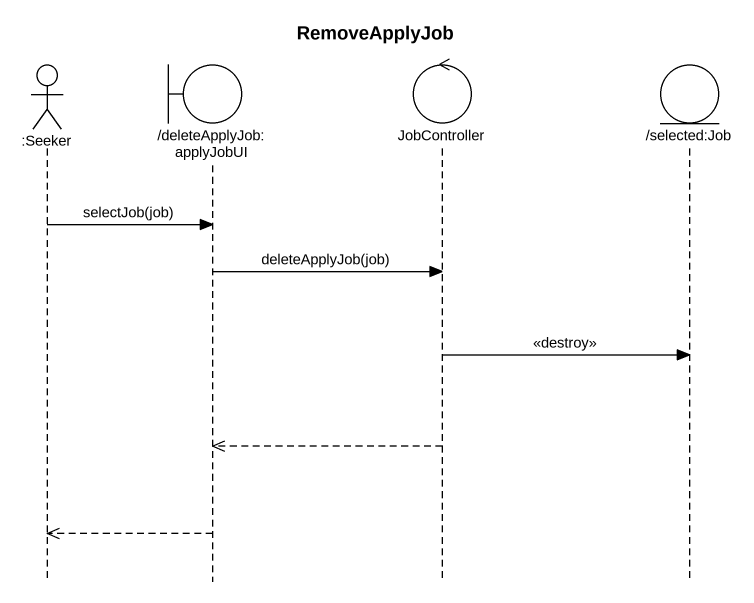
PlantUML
@startuml
title RemoveApplyJob
hide footbox
actor ":Seeker" as Seeker
boundary "/deleteApplyJob:applyJobUI" as deleteApplyJob_applyJobUI
control JobController
entity "/selected:Job" as selected_Job

Seeker -> deleteApplyJob_applyJobUI : selectJob(job)
deleteApplyJob_applyJobUI -> JobController : deleteApplyJob(job)
JobController -> selected_Job : <<destroy>>
JobController -->> deleteApplyJob_applyJobUI
deleteApplyJob_applyJobUI -->> Seeker
@enduml
